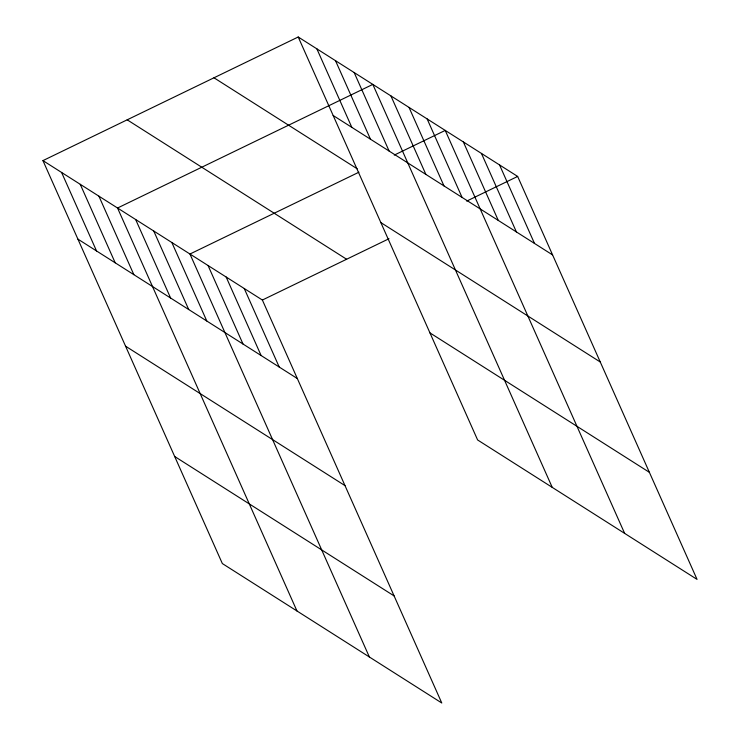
<?xml version="1.0" encoding="UTF-8"?>
<svg xmlns="http://www.w3.org/2000/svg" width="740" height="740" viewBox="0 0 740 740"><rect width="100%" height="100%" fill="white"/><g stroke="black" fill="none" stroke-linecap="round" stroke-linejoin="round"><path stroke-width="1.11" d="M42.948 160.608L262.376 300.033L441.78 703L222.352 563.566L42.948 160.608L298.22 37L517.649 176.435L697.052 579.392L477.624 439.967L298.22 37M358.928 172.207L189.958 254.024L369.371 656.99M394.272 155.095L445.23 130.416L624.643 533.383M262.376 300.033L388.972 238.733M466.69 201.104L517.649 176.435M333.167 115.505L552.595 254.93M213.98 77.793L357.18 168.785M380.841 222.574L600.27 362.008M127.188 119.815L346.616 259.25M429.959 332.889L649.387 472.324M77.894 239.113L297.323 378.538M125.569 346.181L344.997 485.616M174.686 456.497L394.115 595.931M499.546 164.928L534.493 243.432M481.444 153.421L516.39 231.925M463.342 141.923L498.288 220.428M427.128 118.918L462.084 197.423M409.026 107.411L443.982 185.916M390.924 95.913L425.879 174.409M552.234 487.373L372.821 84.406L117.549 208.014L296.962 610.972M354.173 72.557L389.12 151.062M335.516 60.699L370.472 139.203M316.868 48.849L351.824 127.354M244.265 288.535L279.221 367.04M226.163 277.028L261.118 355.533M208.06 265.531L243.016 344.035M171.856 242.526L206.812 321.021M153.754 231.019L188.709 309.524M135.651 219.521L170.607 298.017M98.901 196.165L133.847 274.67M80.244 184.306L115.2 262.811M61.596 172.457L96.542 250.962"/></g></svg>
